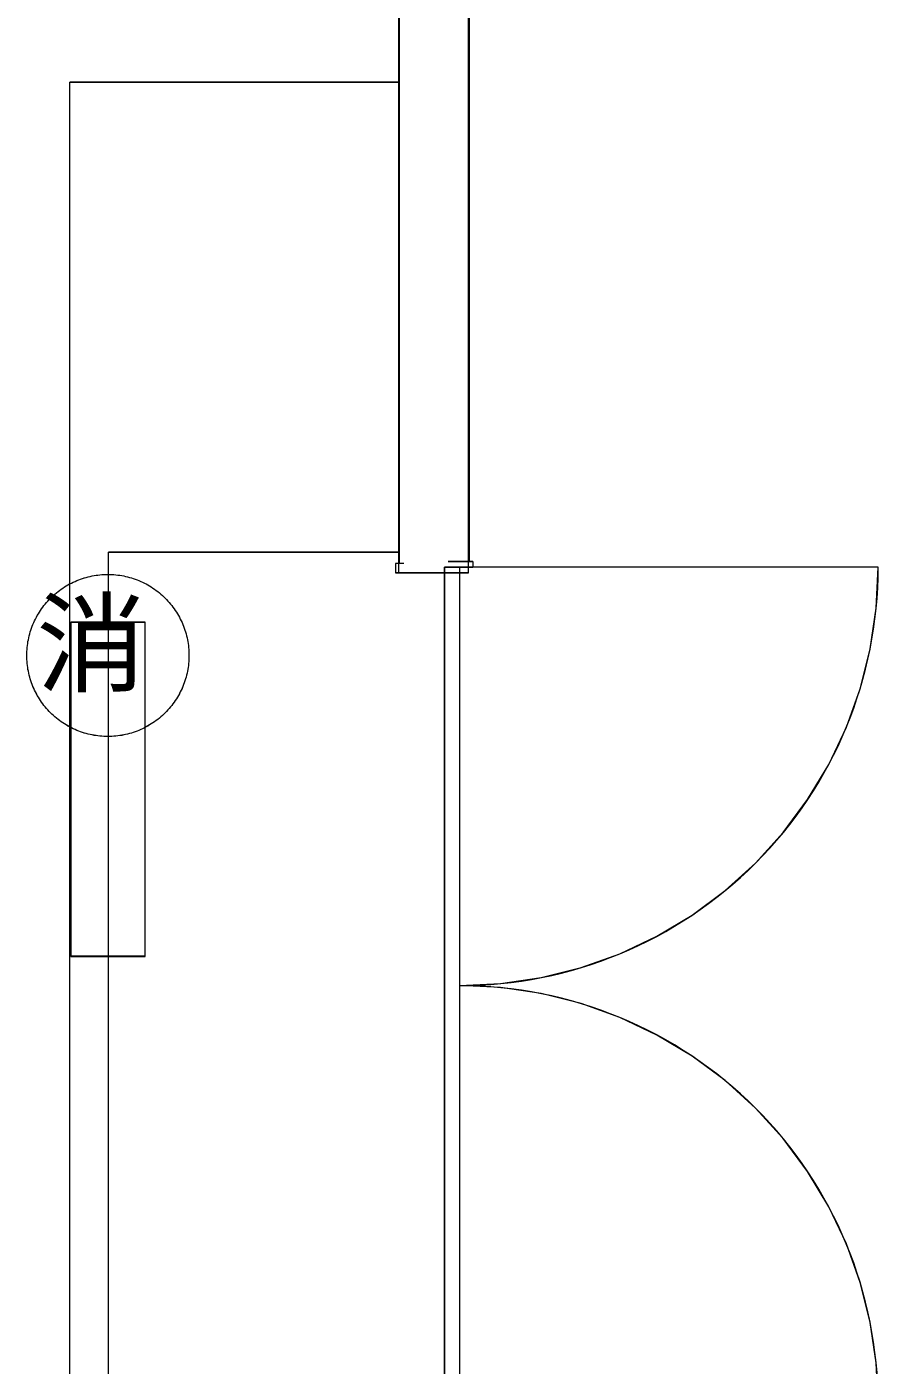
# Model space of a CAD drawing. Units: millimetres, scale not verified. Extents: x -26608 to 26608, y -19482 to 19482.
# Drawn here: x -24700 to -22432, y -5348 to -1781 of the extents above; entities that cross this region are included whole.
import ezdxf
from ezdxf.enums import TextEntityAlignment as Align

# ---------------------------------------------------------------- set-up
doc = ezdxf.new("R2010")
doc.units = ezdxf.units.MM
doc.header["$LTSCALE"] = 100
doc.layers.add('0-1___', color=7, linetype='Continuous', lineweight=18)
doc.layers.add('0-3_220418_3__________________', color=7, linetype='Continuous', lineweight=18)
doc.styles.add('ＭＳ ゴシック', font='')
doc.styles.get('ＭＳ ゴシック').set_extended_font_data('MS Gothic')

# ---------------------------------------------------------------- blocks, each defined once
blk = doc.blocks.new('____')
at = {"layer": '0-1___'}
for p, q in [((-23068.3, 10150), (-23068.3, -3154)), ((-22882.3, -3154), (-22882.3, 10150))]:
    blk.add_line(p, q, dxfattribs=at)
at = {"layer": '0-1___', "color": 1}
for q in [(-23743.5, -3285.8), (-23941.5, -4176)]:
    blk.add_line((-23743.5, -4176), q, dxfattribs=at)
for points in [[(-24012.8, -3241.3), (-24009.5, -3237.2), (-24006.1, -3233.1), (-24002.6, -3229.1), (-23999, -3225.3), (-23995.3, -3221.5), (-23991.5, -3217.8), (-23987.6, -3214.1), (-23983.6, -3210.6), (-23979.6, -3207.2), (-23975.4, -3203.9), (-23971.2, -3200.7), (-23966.9, -3197.6), (-23962.5, -3194.6), (-23958.1, -3191.7), (-23953.6, -3188.9), (-23949, -3186.3), (-23944.4, -3183.7), (-23939.7, -3181.3), (-23934.9, -3178.9), (-23930.1, -3176.7), (-23925.2, -3174.6), (-23920.3, -3172.7), (-23915.3, -3170.8), (-23910.3, -3169.1), (-23905.2, -3167.5), (-23900.2, -3166), (-23895, -3164.7), (-23889.9, -3163.4), (-23884.7, -3162.3), (-23879.5, -3161.4), (-23874.2, -3160.5), (-23869, -3159.8), (-23863.7, -3159.2), (-23858.4, -3158.8), (-23853.1, -3158.5), (-23847.8, -3158.3), (-23842.5, -3158.2), (-23837.2, -3158.3), (-23831.9, -3158.5)], [(-23831.9, -3158.5), (-23826.7, -3158.8), (-23821.4, -3159.2), (-23816.1, -3159.8), (-23810.9, -3160.5), (-23805.6, -3161.4), (-23800.4, -3162.3), (-23795.2, -3163.4), (-23790.1, -3164.7), (-23784.9, -3166), (-23779.8, -3167.5), (-23774.8, -3169.1), (-23769.8, -3170.8), (-23764.8, -3172.7), (-23759.9, -3174.6), (-23755, -3176.7), (-23750.2, -3178.9), (-23745.4, -3181.3), (-23740.7, -3183.7), (-23736.1, -3186.3), (-23731.5, -3188.9), (-23727, -3191.7), (-23722.5, -3194.6), (-23718.2, -3197.6), (-23713.9, -3200.7), (-23709.7, -3203.9), (-23705.5, -3207.2), (-23701.5, -3210.6), (-23697.5, -3214.1), (-23693.6, -3217.8), (-23689.8, -3221.5), (-23686.1, -3225.3), (-23682.5, -3229.1), (-23679, -3233.1), (-23675.6, -3237.2), (-23672.3, -3241.3), (-23669.1, -3245.5), (-23665.9, -3249.8), (-23662.9, -3254.2), (-23660.1, -3258.6)], [(-24049.2, -3436.9), (-24050.7, -3431.8), (-24052.1, -3426.7), (-24053.3, -3421.5), (-24054.4, -3416.3), (-24055.4, -3411.1), (-24056.2, -3405.9), (-24056.9, -3400.6), (-24057.5, -3395.4), (-24058, -3390.1), (-24058.3, -3384.8), (-24058.5, -3379.5), (-24058.5, -3374.2), (-24058.5, -3368.9), (-24058.3, -3363.6), (-24058, -3358.3), (-24057.5, -3353), (-24056.9, -3347.8), (-24056.2, -3342.5), (-24055.4, -3337.3), (-24054.4, -3332.1), (-24053.3, -3326.9), (-24052.1, -3321.7), (-24050.7, -3316.6), (-24049.2, -3311.5), (-24047.6, -3306.4), (-24045.9, -3301.4), (-24044.1, -3296.5), (-24042.1, -3291.5), (-24040, -3286.7), (-24037.8, -3281.8), (-24035.5, -3277.1), (-24033, -3272.4), (-24030.5, -3267.7), (-24027.8, -3263.1), (-24025, -3258.6), (-24022.1, -3254.2), (-24019.1, -3249.8), (-24016, -3245.5), (-24012.8, -3241.3)], [(-23660.1, -3258.6), (-23657.3, -3263.1), (-23654.6, -3267.7), (-23652.1, -3272.4), (-23649.6, -3277.1), (-23647.3, -3281.8), (-23645.1, -3286.7), (-23643, -3291.5), (-23641, -3296.5), (-23639.2, -3301.4), (-23637.4, -3306.4), (-23635.8, -3311.5), (-23634.4, -3316.6), (-23633, -3321.7), (-23631.8, -3326.9), (-23630.7, -3332.1), (-23629.7, -3337.3), (-23628.9, -3342.5), (-23628.2, -3347.8), (-23627.6, -3353), (-23627.1, -3358.3), (-23626.8, -3363.6), (-23626.6, -3368.9)], [(-23743.5, -3285.8), (-23941.5, -3285.8), (-23941.5, -4176)], [(-23626.6, -3368.9), (-23626.5, -3374.2), (-23626.6, -3379.5), (-23626.8, -3384.8), (-23627.1, -3390.1), (-23627.6, -3395.4), (-23628.2, -3400.6), (-23628.9, -3405.9), (-23629.7, -3411.1), (-23630.7, -3416.3), (-23631.8, -3421.5), (-23633, -3426.7), (-23634.4, -3431.8), (-23635.8, -3436.9), (-23637.4, -3441.9), (-23639.2, -3447), (-23641, -3451.9), (-23643, -3456.9), (-23645.1, -3461.7), (-23647.3, -3466.5), (-23649.6, -3471.3), (-23652.1, -3476), (-23654.6, -3480.7), (-23657.3, -3485.2), (-23660.1, -3489.8), (-23662.9, -3494.2), (-23665.9, -3498.6), (-23669.1, -3502.9), (-23672.3, -3507.1), (-23675.6, -3511.2), (-23679, -3515.3), (-23682.5, -3519.3), (-23686.1, -3523.1), (-23689.8, -3526.9), (-23693.6, -3530.6), (-23697.5, -3534.2), (-23701.5, -3537.8), (-23705.5, -3541.2), (-23709.7, -3544.5), (-23713.9, -3547.7)], [(-23910.3, -3579.3), (-23915.3, -3577.6), (-23920.3, -3575.7), (-23925.2, -3573.8), (-23930.1, -3571.7), (-23934.9, -3569.5), (-23939.7, -3567.1), (-23944.4, -3564.7), (-23949, -3562.1), (-23953.6, -3559.5), (-23958.1, -3556.7), (-23962.5, -3553.8), (-23966.9, -3550.8), (-23971.2, -3547.7), (-23975.4, -3544.5), (-23979.6, -3541.2), (-23983.6, -3537.8), (-23987.6, -3534.2), (-23991.5, -3530.6), (-23995.3, -3526.9), (-23999, -3523.1), (-24002.6, -3519.3), (-24006.1, -3515.3), (-24009.5, -3511.2), (-24012.8, -3507.1), (-24016, -3502.9), (-24019.1, -3498.6), (-24022.1, -3494.2), (-24025, -3489.8), (-24027.8, -3485.2), (-24030.5, -3480.7), (-24033, -3476), (-24035.5, -3471.3), (-24037.8, -3466.5), (-24040, -3461.7), (-24042.1, -3456.9), (-24044.1, -3451.9), (-24045.9, -3447), (-24047.6, -3441.9), (-24049.2, -3436.9)], [(-23713.9, -3547.7), (-23718.2, -3550.8), (-23722.5, -3553.8), (-23727, -3556.7), (-23731.5, -3559.5), (-23736.1, -3562.1), (-23740.7, -3564.7), (-23745.4, -3567.1), (-23750.2, -3569.5), (-23755, -3571.7), (-23759.9, -3573.8), (-23764.8, -3575.7), (-23769.8, -3577.6), (-23774.8, -3579.3), (-23779.8, -3580.9), (-23784.9, -3582.4), (-23790.1, -3583.7), (-23795.2, -3584.9), (-23800.4, -3586), (-23805.6, -3587), (-23810.9, -3587.9), (-23816.1, -3588.6), (-23821.4, -3589.2), (-23826.7, -3589.6), (-23831.9, -3589.9), (-23837.2, -3590.1), (-23842.5, -3590.2), (-23847.8, -3590.1), (-23853.1, -3589.9), (-23858.4, -3589.6), (-23863.7, -3589.2), (-23869, -3588.6), (-23874.2, -3587.9), (-23879.5, -3587), (-23884.7, -3586), (-23889.9, -3584.9), (-23895, -3583.7), (-23900.2, -3582.4), (-23905.2, -3580.9), (-23910.3, -3579.3)]]:
    blk.add_lwpolyline(points, dxfattribs=at)
at = {"layer": '0-3_220418_3__________________'}
for p, q in [((-22880.5, 10127), (-22880.5, -3124)), ((-23066.5, 6821), (-23066.5, -3129)), ((-23066.5, -1846.5), (-23943.5, -1846.5)), ((-23943.5, -10140.5), (-23943.5, -1846.5)), ((-23066.5, -3099), (-23841, -3099)), ((-23841, -8609), (-23841, -3099)), ((-23076.5, -3129), (-23076.5, -3154)), ((-23054, -3129), (-23076.5, -3129)), ((-22870.5, -3124), (-22936, -3124)), ((-22905.5, -3139), (-22905.5, -5369)), ((-22870.5, -3124), (-22870.5, -3139)), ((-22882.3, -3154), (-23076.5, -3154))]:
    blk.add_line(p, q, dxfattribs=at)
blk.add_lwpolyline([(-21790.5, -5369), (-21795.9, -5259.7), (-21812, -5151.5), (-21838.6, -5045.4), (-21875.4, -4942.3), (-21922.2, -4843.4), (-21978.5, -4749.6), (-22043.6, -4661.7), (-22117.1, -4580.6), (-22198.2, -4507.1), (-22286.1, -4441.9), (-22379.9, -4385.7), (-22478.9, -4338.9), (-22581.9, -4302), (-22688, -4275.4), (-22796.3, -4259.4), (-22905.5, -4254), (-22796.3, -4248.7), (-22688, -4232.6), (-22581.9, -4206), (-22478.9, -4169.1), (-22379.9, -4122.4), (-22286.1, -4066.1), (-22198.2, -4000.9), (-22117.1, -3927.4), (-22043.6, -3846.4), (-21978.5, -3758.5), (-21922.2, -3664.6), (-21875.4, -3565.7), (-21838.6, -3462.7), (-21812, -3356.5), (-21795.9, -3248.3), (-21790.5, -3139), (-22945.5, -3139), (-22945.5, -5369)], dxfattribs=at)

msp = doc.modelspace()

# ---------------------------------------------------------------- linework, layer by layer
at = {"layer": '0-1___'}
msp.add_lwpolyline([(-23710.1, -3236.1), (-23524.1, -3236.1), (-23524.1, 10067.9), (-23710.1, 10067.9)], close=True, dxfattribs=at)
at = {"layer": '0-1___', "color": 1}
for points in [[(-24651.3, -3319.2), (-24647.9, -3315.1), (-24644.4, -3311.2), (-24640.8, -3307.3), (-24637.1, -3303.5), (-24633.3, -3299.8), (-24629.4, -3296.2), (-24625.4, -3292.7), (-24621.4, -3289.3), (-24617.2, -3285.9), (-24613, -3282.7), (-24608.7, -3279.6), (-24604.4, -3276.6), (-24599.9, -3273.7), (-24595.4, -3271), (-24590.8, -3268.3), (-24586.2, -3265.7), (-24581.5, -3263.3), (-24576.7, -3261), (-24571.9, -3258.8), (-24567, -3256.7), (-24562.1, -3254.7), (-24557.1, -3252.9), (-24552.1, -3251.1), (-24547.1, -3249.5), (-24542, -3248.1), (-24536.8, -3246.7), (-24531.7, -3245.5), (-24526.5, -3244.4), (-24521.3, -3243.4), (-24516, -3242.6), (-24510.8, -3241.9), (-24505.5, -3241.3), (-24500.2, -3240.8), (-24495, -3240.5), (-24489.7, -3240.3), (-24484.4, -3240.2), (-24479.1, -3240.3), (-24473.8, -3240.5), (-24468.5, -3240.8)], [(-24468.5, -3240.8), (-24463.2, -3241.3), (-24457.9, -3241.9), (-24452.7, -3242.6), (-24447.4, -3243.4), (-24442.2, -3244.4), (-24437, -3245.5), (-24431.9, -3246.7), (-24426.7, -3248.1), (-24421.7, -3249.5), (-24416.6, -3251.1), (-24411.6, -3252.9), (-24406.6, -3254.7), (-24401.7, -3256.7), (-24396.8, -3258.8), (-24392, -3261), (-24387.2, -3263.3), (-24382.5, -3265.7), (-24377.9, -3268.3), (-24373.3, -3271), (-24368.8, -3273.7), (-24364.4, -3276.6), (-24360, -3279.6), (-24355.7, -3282.7), (-24351.5, -3285.9), (-24347.3, -3289.3), (-24343.3, -3292.7), (-24339.3, -3296.2), (-24335.4, -3299.8), (-24331.6, -3303.5), (-24327.9, -3307.3), (-24324.3, -3311.2), (-24320.8, -3315.1), (-24317.4, -3319.2), (-24314.1, -3323.3), (-24310.9, -3327.6), (-24307.8, -3331.9), (-24304.8, -3336.2), (-24301.9, -3340.7), (-24299.1, -3345.2)], [(-24692.5, -3513.8), (-24693.9, -3508.7), (-24695.1, -3503.6), (-24696.2, -3498.4), (-24697.2, -3493.2), (-24698, -3487.9), (-24698.7, -3482.7), (-24699.3, -3477.4), (-24699.8, -3472.1), (-24700.1, -3466.8), (-24700.3, -3461.5), (-24700.4, -3456.2), (-24700.3, -3450.9), (-24700.1, -3445.6), (-24699.8, -3440.3), (-24699.3, -3435.1), (-24698.7, -3429.8), (-24698, -3424.5), (-24697.2, -3419.3), (-24696.2, -3414.1), (-24695.1, -3408.9), (-24693.9, -3403.7), (-24692.5, -3398.6), (-24691.1, -3393.5), (-24689.5, -3388.5), (-24687.7, -3383.5), (-24685.9, -3378.5), (-24683.9, -3373.6), (-24681.8, -3368.7), (-24679.6, -3363.9), (-24677.3, -3359.1), (-24674.8, -3354.4), (-24672.3, -3349.8), (-24669.6, -3345.2), (-24666.8, -3340.7), (-24664, -3336.2), (-24661, -3331.9), (-24657.8, -3327.6), (-24654.6, -3323.3), (-24651.3, -3319.2)], [(-24299.1, -3345.2), (-24296.4, -3349.8), (-24293.9, -3354.4), (-24291.4, -3359.1), (-24289.1, -3363.9), (-24286.9, -3368.7), (-24284.8, -3373.6), (-24282.8, -3378.5), (-24281, -3383.5), (-24279.3, -3388.5), (-24277.7, -3393.5), (-24276.2, -3398.6), (-24274.8, -3403.7), (-24273.6, -3408.9), (-24272.5, -3414.1), (-24271.5, -3419.3), (-24270.7, -3424.5), (-24270, -3429.8), (-24269.4, -3435.1), (-24268.9, -3440.3), (-24268.6, -3445.6), (-24268.4, -3450.9), (-24268.4, -3456.2)], [(-24268.4, -3456.2), (-24268.4, -3461.5), (-24268.6, -3466.8), (-24268.9, -3472.1), (-24269.4, -3477.4), (-24270, -3482.7), (-24270.7, -3487.9), (-24271.5, -3493.2), (-24272.5, -3498.4), (-24273.6, -3503.6), (-24274.8, -3508.7), (-24276.2, -3513.8), (-24277.7, -3518.9), (-24279.3, -3524), (-24281, -3529), (-24282.8, -3534), (-24284.8, -3538.9), (-24286.9, -3543.8), (-24289.1, -3548.6), (-24291.4, -3553.3), (-24293.9, -3558.1), (-24296.4, -3562.7), (-24299.1, -3567.3), (-24301.9, -3571.8), (-24304.8, -3576.2), (-24307.8, -3580.6), (-24310.9, -3584.9), (-24314.1, -3589.1), (-24317.4, -3593.3), (-24320.8, -3597.3), (-24324.3, -3601.3), (-24327.9, -3605.2), (-24331.6, -3609), (-24335.4, -3612.7), (-24339.3, -3616.3), (-24343.3, -3619.8), (-24347.3, -3623.2), (-24351.5, -3626.5), (-24355.7, -3629.7), (-24360, -3632.8)], [(-24557.1, -3659.6), (-24562.1, -3657.8), (-24567, -3655.8), (-24571.9, -3653.7), (-24576.7, -3651.5), (-24581.5, -3649.2), (-24586.2, -3646.7), (-24590.8, -3644.2), (-24595.4, -3641.5), (-24599.9, -3638.7), (-24604.4, -3635.8), (-24608.7, -3632.8), (-24613, -3629.7), (-24617.2, -3626.5), (-24621.4, -3623.2), (-24625.4, -3619.8), (-24629.4, -3616.3), (-24633.3, -3612.7), (-24637.1, -3609), (-24640.8, -3605.2), (-24644.4, -3601.3), (-24647.9, -3597.3), (-24651.3, -3593.3), (-24654.6, -3589.1), (-24657.8, -3584.9), (-24661, -3580.6), (-24664, -3576.2), (-24666.8, -3571.8), (-24669.6, -3567.3), (-24672.3, -3562.7), (-24674.8, -3558.1), (-24677.3, -3553.3), (-24679.6, -3548.6), (-24681.8, -3543.8), (-24683.9, -3538.9), (-24685.9, -3534), (-24687.7, -3529), (-24689.5, -3524), (-24691.1, -3518.9), (-24692.5, -3513.8)], [(-24360, -3632.8), (-24364.4, -3635.8), (-24368.8, -3638.7), (-24373.3, -3641.5), (-24377.9, -3644.2), (-24382.5, -3646.7), (-24387.2, -3649.2), (-24392, -3651.5), (-24396.8, -3653.7), (-24401.7, -3655.8), (-24406.6, -3657.8), (-24411.6, -3659.6), (-24416.6, -3661.3), (-24421.7, -3662.9), (-24426.7, -3664.4), (-24431.9, -3665.8), (-24437, -3667), (-24442.2, -3668.1), (-24447.4, -3669.1), (-24452.7, -3669.9), (-24457.9, -3670.6), (-24463.2, -3671.2), (-24468.5, -3671.6), (-24473.8, -3672), (-24479.1, -3672.2), (-24484.4, -3672.2), (-24489.7, -3672.2), (-24495, -3672), (-24500.2, -3671.6), (-24505.5, -3671.2), (-24510.8, -3670.6), (-24516, -3669.9), (-24521.3, -3669.1), (-24526.5, -3668.1), (-24531.7, -3667), (-24536.8, -3665.8), (-24542, -3664.4), (-24547.1, -3662.9), (-24552.1, -3661.3), (-24557.1, -3659.6)]]:
    msp.add_lwpolyline(points, dxfattribs=at)
msp.add_lwpolyline([(-24583.4, -3367.9), (-24583.4, -4258.1), (-24385.4, -4258.1), (-24385.4, -3367.9)], close=True, dxfattribs=at)
at = {"layer": '0-3_220418_3__________________'}
for p, q in [((-23522.4, 10044.9), (-23522.4, -3206.1)), ((-23708.4, 6738.9), (-23708.4, -3211.1)), ((-24585.4, -1928.6), (-23708.4, -1928.6)), ((-24585.4, -2936.1), (-24585.4, -1928.6)), ((-24585.4, -10222.6), (-24585.4, -2936.1)), ((-24482.9, -3181.1), (-23708.4, -3181.1)), ((-24482.9, -8691.1), (-24482.9, -3181.1)), ((-23577.9, -3206.1), (-23512.4, -3206.1)), ((-23512.4, -3206.1), (-23512.4, -3221.1)), ((-23718.4, -3211.1), (-23718.4, -3236.1)), ((-23695.9, -3211.1), (-23718.4, -3211.1)), ((-23718.4, -3236.1), (-23587.4, -3236.1)), ((-23587.4, -3221.1), (-23512.4, -3221.1)), ((-23587.4, -3221.1), (-23587.4, -3236.1)), ((-22432.4, -3221.1), (-23547.4, -3221.1))]:
    msp.add_line(p, q, dxfattribs=at)
msp.add_lwpolyline([(-23587.4, -5451.1), (-23587.4, -3221.1), (-23547.4, -3221.1), (-23547.4, -5451.1)], close=True, dxfattribs=at)
for centre, start, end in [((-23547.4, -3221.1), 315, 360), ((-23547.4, -3221.1), 270, 315), ((-23547.4, -5451.1), 45, 90), ((-23547.4, -5451.1), 0, 45)]:
    msp.add_arc(centre, 1115, start, end, dxfattribs=at)

# ---------------------------------------------------------------- block references
at = {"layer": '0-1___'}
msp.add_blockref('____', (-641.8, -82), dxfattribs=at)

# ---------------------------------------------------------------- texts
at = {"layer": '0-1___', "style": 'ＭＳ ゴシック'}
msp.add_text('消', height=214.2, dxfattribs=at).set_placement((-24674.9, -3595), align=Align.BOTTOM_LEFT)

doc.saveas('drawing.dxf')
